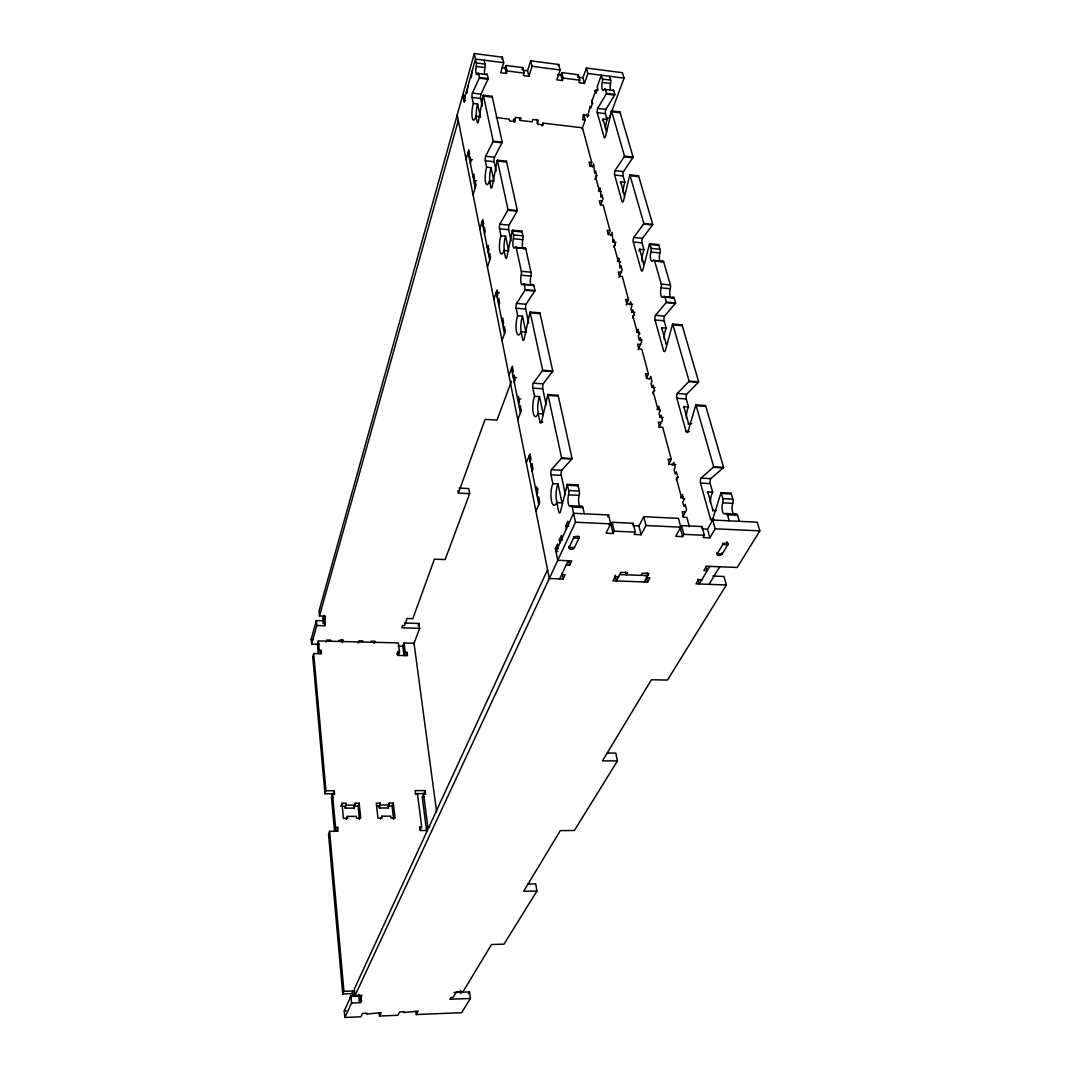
<?xml version="1.0" encoding="UTF-8"?>
<svg xmlns="http://www.w3.org/2000/svg" width="1071" height="1071" viewBox="0 0 1071 1071"><rect width="100%" height="100%" fill="white"/><g stroke="black" fill="none" stroke-linecap="round" stroke-linejoin="round"><path stroke-width="1.5" d="M496.181 171.119L494.173 161.734A3.213 0.817 -83.9 0 1 494.507 157.25L501.991 142.804A3.267 0.83 -83.7 0 0 502.232 142.162L492.111 96.31L483.316 95.239A3.213 0.776 -83.6 0 0 483.115 96.042L478.376 121.706A3.159 0.763 -83.8 0 1 477.238 122.255L475.966 116.15A10.482 2.49 -83.8 0 1 472.271 118.011A10.482 2.49 -83.8 0 1 473.315 103.445L472.057 97.474A3.133 0.736 -83.7 0 1 472.378 93.11L479.259 78.17A3.186 0.75 -83.5 0 0 479.487 77.527L478.63 73.551A3.173 0.75 -83.5 0 0 477.76 73.484A6.359 1.499 -83.4 0 1 476.046 73.337A6.359 1.499 -83.4 0 1 476.247 66.429A3.159 0.736 -83.5 0 0 476.354 62.988L474.306 53.55L502.393 57.178L503.678 62.694L500.679 72.748L506.355 73.471L507.105 70.967L505.82 65.465L522.715 67.62L524.054 73.123L523.277 75.613L528.9 76.322L532.033 66.335L530.681 60.833L558.674 64.461L560.12 69.936L556.826 79.843L562.369 80.553L563.199 78.089L561.753 72.614L578.313 74.729L579.813 80.191L578.969 82.654L584.471 83.351L587.912 73.497L586.386 68.035L622.452 72.708L624.085 78.143L609.252 118.051L606.132 117.676M511.108 240.868L508.725 229.716A3.293 0.884 -84.3 0 1 509.073 225.097L517.079 211.215A3.347 0.91 -84.1 0 0 517.347 210.585L506.436 161.199L497.332 160.181A3.293 0.843 -83.9 0 0 497.131 160.998L492.071 187.01A3.24 0.83 -84.1 0 1 490.866 187.385L489.501 180.825A10.737 2.704 -84.1 0 1 485.538 182.177A10.737 2.704 -84.1 0 1 486.636 167.17L485.297 160.757A3.213 0.803 -84 0 1 485.632 156.259L492.981 141.774A3.267 0.817 -83.8 0 0 493.222 141.131L483.316 95.239M522.755 247.829A6.787 1.901 -84.3 0 1 522.809 239.636A3.387 0.937 -84.3 0 0 522.916 235.834L521.872 231.108L512.447 230.185A3.387 0.924 -84.3 0 0 512.219 230.988L506.837 257.308A3.333 0.897 -84.6 0 1 505.539 257.509L504.053 250.44A11.045 2.945 -84.5 0 1 499.822 251.203A11.045 2.945 -84.5 0 1 500.974 235.727L499.528 228.819A3.293 0.87 -84.4 0 1 499.876 224.187L507.748 210.264A3.36 0.897 -84.1 0 0 508.002 209.621L497.332 160.181M546.197 404.892L542.756 388.813A3.508 1.058 -85.6 0 1 543.158 383.873L552.462 371.61A3.574 1.098 -85.3 0 0 552.77 371.021L539.918 312.852L530.118 312.022A3.508 1.017 -84.9 0 0 529.877 312.839L524.067 339.453A3.441 0.991 -85.2 0 1 522.661 339.427L521.055 331.729A11.393 3.24 -85.1 0 1 516.476 331.742A11.393 3.24 -85.1 0 1 517.708 315.731L516.142 308.22A3.4 0.951 -84.9 0 1 516.517 303.428L525.004 290.268A3.467 0.977 -84.7 0 0 525.285 289.652L524.201 284.632A3.454 0.977 -84.7 0 0 523.13 284.069A6.908 1.941 -84.6 0 1 521.001 282.958A6.908 1.941 -84.6 0 1 521.216 275.193A3.441 0.964 -84.6 0 0 521.323 271.311L516.235 247.722A3.4 0.937 -84.4 0 0 515.191 247.254A6.801 1.861 -84.4 0 1 513.143 246.33A6.801 1.861 -84.4 0 1 513.357 238.713A3.387 0.924 -84.4 0 0 513.464 234.91L512.447 230.185M623.135 192.927A10.482 3.481 -82.6 0 1 624.915 182.298L623.121 175.979A3.133 1.031 -82.5 0 1 623.496 171.601L632.8 157.718A3.186 1.058 -82.2 0 0 633.108 157.102L619.922 111.919L611.528 110.889A3.146 0.991 -82 0 0 611.287 111.679L605.517 136.619A3.093 0.964 -82.3 0 1 604.084 137.115L597.27 112.669A3.066 0.937 -82.2 0 1 597.631 108.412L606.226 94.047A3.119 0.964 -81.9 0 0 606.507 93.418L605.383 89.495A3.106 0.951 -82 0 0 604.285 89.402A6.212 1.901 -81.9 0 1 602.116 89.201A6.212 1.901 -81.9 0 1 602.304 82.44A3.093 0.937 -81.9 0 0 602.397 79.08L601.286 75.224L597.203 86.657L597.712 88.478L595.971 93.338L595.155 90.419M565.381 494.561L561.284 475.39A3.641 1.165 -86.5 0 1 561.699 470.276L571.767 459.098A3.695 1.205 -86.2 0 0 572.088 458.535L558.125 395.279L547.937 394.57A3.615 1.111 -85.7 0 0 547.683 395.373L541.444 422.228A3.561 1.084 -86 0 1 539.931 421.947L538.178 413.593A11.781 3.534 -85.8 0 1 533.251 412.79A11.781 3.534 -85.8 0 1 534.549 396.243L532.849 388.104A3.521 1.044 -85.6 0 1 533.238 383.164L542.395 370.874A3.574 1.071 -85.4 0 0 542.689 370.271L530.118 312.022M642.145 261.498A10.764 3.775 -83.2 0 1 643.992 249.663L642.065 242.876A3.213 1.111 -83 0 1 642.466 238.364L652.413 225.03A3.267 1.151 -82.7 0 0 652.734 224.415L638.57 175.845L629.895 174.881A3.226 1.071 -82.4 0 0 629.641 175.671L623.483 200.92A3.173 1.044 -82.8 0 1 621.956 201.268L614.647 175.042A3.133 1.017 -82.6 0 1 615.022 170.664L624.206 156.741A3.2 1.044 -82.3 0 0 624.513 156.125L611.528 110.889M584.297 513.799L582.919 507.574A3.775 1.258 -86.9 0 0 581.58 506.382A7.537 2.503 -86.8 0 1 578.916 504.013A7.537 2.503 -86.8 0 1 579.157 495.364A3.748 1.245 -86.7 0 0 579.277 491.054L577.925 484.949L567.322 484.387A3.762 1.218 -86.7 0 0 567.054 485.19L560.32 512.206A3.695 1.191 -87 0 1 558.687 511.63L556.786 502.54A12.209 3.869 -86.8 0 1 551.445 500.786A12.209 3.869 -86.8 0 1 552.837 483.664L550.989 474.814A3.641 1.138 -86.5 0 1 551.404 469.7L561.284 458.482A3.708 1.178 -86.3 0 0 561.619 457.919L547.937 394.57M659.776 260.655A6.627 2.383 -83 0 1 659.883 252.943A3.293 1.178 -83 0 0 659.977 249.235L658.625 244.59L649.655 243.706A3.307 1.165 -83 0 0 649.374 244.496L642.814 270.053A3.253 1.138 -83.4 0 1 641.168 270.213L633.309 242.006A3.226 1.098 -83.1 0 1 633.711 237.494L643.537 224.12A3.28 1.125 -82.8 0 0 643.858 223.518L629.895 174.881M686.337 418.226A11.446 4.512 -85 0 1 688.519 406.913L686.257 398.948A3.414 1.339 -84.7 0 1 686.712 394.141L698.279 382.387A3.481 1.379 -84.4 0 0 698.653 381.812L682.026 324.821L672.708 324.044A3.414 1.285 -83.8 0 0 672.414 324.821L665.345 350.645A3.36 1.245 -84.2 0 1 663.565 350.592L655.037 319.988A3.32 1.205 -83.8 0 1 655.465 315.329L666.068 302.691A3.374 1.245 -83.5 0 0 666.416 302.089L664.997 297.176A3.374 1.232 -83.5 0 0 663.645 296.6A6.734 2.45 -83.4 0 1 660.941 295.449A6.734 2.45 -83.4 0 1 661.142 287.885A3.347 1.218 -83.4 0 0 661.249 284.11L654.595 260.949A3.32 1.178 -83.2 0 0 653.283 260.454A6.64 2.356 -83.1 0 1 650.686 259.49A6.64 2.356 -83.1 0 1 650.887 252.073A3.307 1.165 -83.1 0 0 650.994 248.365L649.655 243.706M319.439 644.287L311.607 644.099L311.179 639.213L316.36 620.591L323.75 620.805M474.306 53.55L319.024 611.046L319.479 615.986L325.45 616.16L323.388 623.402L325.356 623.456L324.888 618.543L322.92 618.489L323.388 623.402M311.607 644.099L316.815 625.518L316.36 620.591M319.479 615.986L458.308 120.474M322.92 618.489L323.817 615.316M397.943 652.333L398.345 655.439L399.51 652.212L398.318 642.895L318.382 640.94L317.444 644.233L318.301 653.658L319.252 650.378L321.206 650.418L321.501 653.712L313.683 653.538L312.745 656.818L324.941 793.785L333.188 793.772L334.246 790.733L325.972 790.746L324.941 793.785M324.607 619.533L324.888 618.543M316.815 625.518L324.7 625.732L325.356 623.456M320.242 653.698L321.206 650.418M466.046 159.459L468.817 149.953L469.607 153.822L468.897 156.205M710.341 502.607A11.861 4.927 -86.2 0 1 712.684 492.258L710.234 483.623A3.534 1.459 -85.9 0 1 710.729 478.657L723.206 467.933A3.601 1.499 -85.6 0 0 723.608 467.384L705.575 405.548L695.922 404.878A3.521 1.392 -84.8 0 0 695.601 405.668L687.997 431.707A3.467 1.366 -85.2 0 1 686.083 431.399L676.859 398.292A3.427 1.312 -84.8 0 1 677.314 393.472L688.72 381.678A3.481 1.352 -84.4 0 0 689.095 381.102L672.708 324.044M326.146 642.239L326.802 640.03L330.671 640.137L330.35 641.234M470.33 163.341L471.039 160.958L470.249 157.049L469.553 159.445L472.405 159.753M501.844 59.079L502.393 57.178M506.355 73.471L505.07 67.955L505.82 65.465M472.967 176.447L473.677 174.064L474.48 178.04L473.757 180.423L476.649 180.731M474.426 183.743L475.149 181.36L475.952 185.363L473.074 194.842M338.731 641.435L339.065 640.338L342.934 640.431L342.265 642.627M522.086 69.642L522.715 67.62M528.9 76.322L527.548 70.82L530.681 60.833M479.835 228.873L482.807 219.435L483.65 223.598L482.901 225.981M514.214 121.545L515.499 117.422L520.988 118.078L520.238 120.434L532.073 121.826L532.836 119.483L538.285 120.126L537.133 123.647M739.338 521.336L737.571 515.258A3.668 1.58 -86.4 0 0 735.884 514.08A7.323 3.133 -86.3 0 1 732.537 511.751A7.323 3.133 -86.3 0 1 732.751 503.33A3.641 1.553 -86.2 0 0 732.872 499.14L731.132 493.182L721.118 492.647A3.655 1.526 -86.1 0 0 720.77 493.423L712.576 519.622A3.601 1.486 -86.5 0 1 710.501 519.033L700.488 483.088A3.548 1.432 -86 0 1 700.97 478.108L713.299 467.358A3.601 1.486 -85.6 0 0 713.701 466.809L695.922 404.878M483.597 229.462L484.346 227.092L485.19 231.309L484.44 233.665M358.276 643.015L358.986 640.833L362.815 640.927L362.467 642.011M487.278 247.829L488.041 245.46L488.912 249.757L488.135 252.113M488.858 255.715L489.634 253.345L490.505 257.669L487.425 267.067M558.259 65.706L558.674 64.461M542.02 125.909L542.943 123.125L582.463 127.797L591.754 162.457L590.215 166.607M370.753 642.212L371.115 641.127L374.944 641.221L374.207 643.403M562.369 80.553L560.936 75.077L561.753 72.614M493.838 299.358L497.011 290.013L497.908 294.512L497.118 296.854M497.868 300.616L498.671 298.274L499.581 302.812L498.778 305.155M577.791 76.269L578.313 74.729M334.487 830.4L335.558 827.428L337.66 827.414L336.575 830.386L334.487 830.4L331.475 797.48L332.519 794.441L334.594 794.441L334.246 790.733M584.471 83.351L582.959 77.888L586.386 68.035M501.844 320.416L502.66 318.074L503.584 322.706L502.768 325.035M503.544 328.904L504.361 326.575L505.298 331.247L502.018 340.524M583.066 116.485L583.24 114.53M337.66 827.414L338.008 831.23L329.6 831.31L328.543 834.269L342.76 993.928L351.663 993.593L352.868 990.983L343.925 991.318L342.76 993.928M582.075 128.855L585.221 120.046L583.749 114.597M598.113 89.951A2.57 2.048 -23.2 0 0 596.721 90.111L596.346 90.285A1.687 1.339 -23.2 0 0 595.516 91.196L591.835 101.517A2.196 1.74 -22.6 0 0 592.879 103.485M340.899 806.302L341.984 803.29L346.12 803.277L345.21 808.15L354.153 808.11L355.077 803.25L359.2 803.237L360.74 818.217L356.589 818.244L356.402 816.356L347.406 816.41L346.308 819.395M396.832 654.314L397.609 652.159L399.51 652.212M403.995 643.028L402.816 646.268L404.021 655.559L405.199 652.333L403.995 643.028L414.049 643.269L436.62 811.912M459.138 488.068L468.79 488.577L469.647 493.664L458.361 493.088L485.109 419.337L496.998 420.1L511.416 381.303M345.21 808.15L346.12 803.277M508.939 375.372L512.326 366.162L513.304 371.008L512.447 373.324M405.909 655.599L407.1 652.373L405.199 652.333M418.092 625.772L418.948 623.456L404.503 623.054M413.687 644.26L419.618 628.302L418.948 623.456M469.647 493.664L445.161 559.571L434.411 559.156L412.83 618.677L407.047 618.503L404.49 625.638L402.576 625.584L401.786 627.82L419.618 628.302M354.153 808.11L355.077 803.25M592.504 167.009L593.655 163.943L594.659 173.248L595.53 170.945L596.56 174.787L594.833 179.379M514.254 382.293L515.111 379.977L514.12 375.078L513.263 377.394L516.45 377.621M359.428 819.529L358.075 806.235L359.2 803.237M598.635 191.307L600.041 187.706L601.085 197.198L601.969 194.882L603.027 198.831L600.657 204.949M518.565 403.794L519.435 401.491L518.431 396.484L517.561 398.787L520.774 399.001M519.395 407.971L520.278 405.681L521.296 410.729L517.775 419.845M379.214 806.142L380.406 803.156L376.323 803.17L377.956 818.11L382.066 818.083L381.865 816.209L390.754 816.156L390.969 818.03L395.065 818.003L393.325 803.103L389.255 803.116L388.251 807.962L379.415 808.003L379.214 806.142L376.497 806.155M608.355 234.683L610.001 230.56L603.174 205.096L600.389 204.802L599.332 200.839L602.116 201.134M379.415 808.003L380.406 803.156M610.818 235.406L612.036 232.353L613.134 242.193L615.959 242.474M613.134 242.193L614.071 239.891L615.182 244.027L613.87 247.187M380.66 819.181L381.865 816.209M526.303 462.819L529.971 453.809L531.029 459.098L530.105 461.36M388.251 807.962L389.255 803.116M531.002 465.791L531.926 463.529L532.997 468.87L532.073 471.12M393.633 819.302L392.093 806.088L393.325 803.103M617.418 261.538L617.954 260.253L614.219 246.33A2.262 1.419 22.1 0 1 615.37 244.978M617.659 261.003L618.918 257.964L620.055 267.991L621.006 265.715L622.144 269.959L618.971 277.55M536.772 494.561L537.722 492.325L536.625 486.863L535.674 489.099L538.178 489.233M537.682 499.126L538.633 496.89L539.744 502.406L535.928 511.282M626.187 305.048L628.516 299.612L622.318 276.519L619.426 276.251L618.288 271.98L621.167 272.248M629.373 304.753L630.685 301.741L631.877 306.145L630.886 308.421L631.877 312.116L634.795 312.371M631.877 312.116L632.867 309.84L634.059 314.298L632.506 317.846M420.354 829.69L421.679 826.758L417.556 794.267L415.535 794.267L415.079 790.612L425.107 790.599L423.795 793.598L415.454 793.611M423.581 794.254L427.784 826.718L426.432 829.637L422.269 797.239L423.581 794.254L425.589 794.254L425.107 790.599M636.696 332.398L638.088 329.279L639.307 333.831L638.289 336.093L639.307 339.882L642.265 340.123M639.307 339.882L640.324 337.619L641.556 342.211L638.169 349.695M566.131 565.14L569.611 565.274L571.713 560.869L557.75 560.307L555.354 548.58L557.415 544.108L558.004 547.04M559.905 542.917L559.303 539.985L561.378 535.46L561.994 538.392M566.385 528.846L565.769 525.901L567.898 521.269L568.527 524.228M349.829 998.011L351.034 995.414L353.269 995.334L352.868 990.983M454.131 992.509L469.513 991.933L470.41 998.48L461.601 1012.697L416.284 1014.545L418.172 1011.158L403.727 1012.564L404.195 1011.72L399.764 1011.894L397.943 1015.281L379.495 1016.044L381.236 1012.644L366.643 1014.063L367.072 1013.206L362.574 1013.394L360.927 1016.794L344.849 1017.45L344.26 1010.85L350.953 996.338L359.508 996.017M547.549 569.745L354.394 988.868L355.023 995.602L361.944 995.347L359.267 1000.997L361.556 1000.903L361.168 996.9M344.849 1017.45L351.569 1003.032L350.953 996.338M355.023 995.602L575.502 522.22L572.222 507.038A3.775 1.232 -86.9 0 0 570.897 505.847A7.551 2.463 -86.8 0 1 568.286 503.477A7.551 2.463 -86.8 0 1 568.527 494.815A3.748 1.218 -86.7 0 0 568.647 490.491L567.322 484.387M646.536 377.956L648.41 373.953L641.77 349.066L638.785 348.825L637.566 344.219L640.538 344.46M573.735 537.696L569.129 547.468A2.798 1.633 -12.1 0 0 570.977 549.276A2.798 1.633 -12.1 0 0 574.417 547.696L579.05 537.923A2.129 1.245 -12.3 0 0 578.983 537.093L578.407 536.651A3.293 1.928 -12.3 0 0 575.261 536.598L574.779 536.785A2.155 1.272 -12.3 0 0 573.721 537.696L573.494 536.571M482.298 106.243L480.638 98.505A3.133 0.75 -83.6 0 1 480.959 94.154L487.974 79.267A3.186 0.763 -83.4 0 0 488.202 78.611L487.318 74.649A3.173 0.763 -83.4 0 0 486.502 74.448M649.361 379.415L650.766 376.443L652.038 381.209L650.981 383.445L652.052 387.434L655.077 387.648M559.611 578.875L568.232 560.735M652.052 387.434L653.109 385.199L654.408 389.991L652.708 393.485M361.556 1000.903L360.713 1002.67L351.569 1003.032M457.21 114.945L549.289 578.487L563.051 578.996L565.1 574.699L561.659 574.565M657.032 409.644L658.745 406.163L660.071 411.077L658.973 413.299L660.084 417.395L663.136 417.596M607.726 516.744L608.582 514.977L573.561 513.277L555.956 551.498L557.696 551.565M660.084 417.395L661.168 415.173L662.494 420.127L658.852 427.476M608.582 514.977L610.644 523.866L606.052 533.157L613.094 533.478L614.259 531.176L612.197 522.313L633.189 523.304L635.317 532.126L634.139 534.429L641.114 534.737L645.947 525.526L643.751 516.691L678.465 518.377L680.781 527.16L675.721 536.317L682.602 536.625L683.86 534.349L681.544 525.593L702.014 526.557L704.41 535.286L703.098 537.548L709.899 537.856L715.187 528.779L712.737 520.037L757.224 522.206L759.821 530.881L737.169 567.483L706.418 566.251L703.888 570.535L707.181 570.656L706.017 566.372M613.094 533.478L611.046 524.629L612.197 522.313M632.452 524.75L633.189 523.304M668.585 464.546L671.289 459.325L662.708 427.302L659.629 427.101L658.304 422.135L661.383 422.335M641.114 534.737L638.959 525.941L643.751 516.691M672.32 465.189L673.833 462.27L675.225 467.451L674.074 469.634L675.239 473.971L676.39 471.789L677.782 477.01L676.176 479.995M680.661 497.988L682.522 494.601L683.954 499.929L682.776 502.098L683.967 506.556L685.145 504.401L686.591 509.783L682.655 516.945M641.047 575.368L642.198 573.239L648.919 573.494L644.273 581.981M618.569 576.693L615.196 576.573L612.973 580.83L647.607 582.102L649.923 577.871L646.589 577.751M682.602 536.625L680.286 527.869L681.544 525.593M701.532 527.414L702.014 526.557M709.899 537.856L707.503 529.154L712.737 520.037M709.778 566.385L699.296 583.99L698.024 579.197M727.463 543.292A3.24 1.807 -15.6 0 0 724.491 543.225L723.996 543.412A2.129 1.191 -15.6 0 0 722.885 544.282L717.249 553.747A2.758 1.526 -15.4 0 0 718.775 555.488A2.758 1.526 -15.4 0 0 722.256 553.961L727.932 544.51A2.088 1.165 -15.6 0 0 727.972 543.707L727.477 543.278M709.082 584.351L719.685 566.787M605.476 129.029A10.228 3.2 -82.2 0 1 607.15 119.55L605.476 113.673A3.066 0.951 -82.1 0 1 605.838 109.416L614.553 95.091A3.106 0.964 -81.8 0 0 614.834 94.462L613.696 90.553L604.285 89.402M468.388 993.754L469.513 991.933M527.441 884.017L535.701 883.87L536.906 891.032L504.026 944.153L491.522 944.515L463.087 991.599L456.407 991.853L453.087 997.436L450.864 997.516L449.833 999.256L470.41 998.48M607.485 753.06L615.785 753.114L617.445 760.919L574.377 830.494L560.307 830.627L523.665 891.286L536.906 891.032M712.831 576.064L723.969 576.479L726.339 584.98L667.487 680.058L651.409 679.764L602.438 760.852L617.445 760.919M528.686 323.054L525.687 309.024A3.4 0.977 -84.9 0 1 526.062 304.244L534.71 291.111A3.454 1.004 -84.6 0 0 534.991 290.495L533.88 285.502A3.454 0.991 -84.6 0 0 532.782 284.926L523.13 284.069M664.181 339.212A11.098 4.137 -84 0 1 666.202 328.114L664.127 320.764A3.32 1.218 -83.8 0 1 664.542 316.106L675.279 303.495A3.374 1.258 -83.4 0 0 675.627 302.906L674.195 297.992A3.36 1.245 -83.4 0 0 672.816 297.417L663.645 296.6M344.26 1010.85L346.268 1010.77M421.679 826.758L419.645 826.772L420.113 830.547L427.396 830.48M427.784 826.718L429.806 826.705M346.308 805.151L355.264 805.111M380.62 805.004L389.469 804.977M342.278 806.302L345.036 806.289M353.966 806.249L358.075 806.235M388.037 806.115L392.093 806.088M331.475 797.48L333.536 797.467M422.269 797.239L424.263 797.239M398.091 646.161L404.651 646.308M311.179 639.213L312.919 639.267M341.087 639.963L343.095 640.003M726.339 584.98L695.976 583.869L698.453 579.692L701.733 579.813M619.694 574.565L647.754 575.622L647.045 572.744M555.354 548.58L558.339 548.7M559.303 539.985L562.302 540.119M573.601 537.977L578.916 538.204M722.778 544.563L727.811 544.778L726.995 541.899M575.502 522.22L610.644 523.866M645.947 525.526L680.781 527.16M715.187 528.779L759.821 530.881M608.85 524.522L611.046 524.629M633.309 525.674L638.959 525.941M679.429 527.829L680.286 527.869M702 528.887L707.503 529.154M565.769 525.901L568.795 526.048M614.259 531.176L635.317 532.126M683.86 534.349L704.41 535.286M710.501 519.033L713.808 519.194M556.786 502.54L561.994 502.808L558.004 483.945L552.837 483.664M712.576 511.041A11.875 4.9 -86.3 0 0 712.965 510.412L716.258 510.572M570.897 505.847L581.58 506.382M721.118 492.647L722.818 498.604A3.655 1.526 -86.2 0 1 722.711 502.821A7.336 3.093 -86.3 0 0 722.483 511.242A7.336 3.093 -86.3 0 0 725.79 513.571L735.884 514.08M685.386 511.938L682.187 511.777L683.633 517.186L686.832 517.347L689.363 526.771M572.222 507.038L582.919 507.574M725.79 513.571A3.682 1.553 -86.5 0 1 727.463 514.763L737.571 515.258M568.527 494.815L579.157 495.364M722.711 502.821L732.751 503.33M707.436 492.7A11.875 4.9 -86.3 0 1 707.797 491.991L712.684 492.258M567.054 485.19L577.644 485.752A3.748 1.245 -86.6 0 1 577.925 484.949M720.77 493.423L730.783 493.959A3.641 1.553 -86.1 0 1 731.132 493.182M568.647 490.491L579.277 491.054M722.818 498.604L732.872 499.14M550.989 474.814L561.284 475.39M700.488 483.088L710.234 483.623M551.404 469.7L561.699 470.276M700.97 478.108L710.729 478.657M561.619 457.919L572.088 458.535M675.788 464.653L669.536 464.279L668.157 459.138L671.289 459.325M713.701 466.809L723.608 467.384M561.284 458.482L571.767 459.098M713.299 467.358L723.206 467.933M539.931 421.947L542.796 422.135M686.083 431.399L689.269 431.6M538.178 413.593L543.198 413.928L539.53 396.591L534.549 396.243M688.198 424.196A11.46 4.485 -85 0 0 688.573 423.554L691.732 423.755M532.849 388.104L542.756 388.813M676.859 398.292L686.257 398.948M547.683 395.373L557.857 396.083A3.615 1.138 -85.6 0 1 558.125 395.279M695.601 405.668L705.254 406.337A3.521 1.419 -84.7 0 1 705.575 405.548M683.459 407.301A11.46 4.485 -85 0 1 683.807 406.578L688.519 406.913M533.238 383.164L543.158 383.873M677.314 393.472L686.712 394.141M542.689 370.271L552.77 371.021M689.095 381.102L698.653 381.812M542.395 370.874L552.462 371.61M649.682 378.692L646.67 378.465L645.398 373.725L648.41 373.953M688.72 381.678L698.279 382.387M521.055 331.729L525.888 332.117L522.501 316.132L517.708 315.731M529.877 312.839L539.677 313.656A3.494 1.031 -84.8 0 1 539.918 312.852M672.414 324.821L681.732 325.611A3.414 1.299 -83.7 0 1 682.026 324.821M661.343 328.476A11.098 4.11 -84 0 1 661.65 327.739L666.202 328.114M516.517 303.428L526.062 304.244M655.465 315.329L664.542 316.106M516.142 308.22L525.687 309.024M655.037 319.988L664.127 320.764M499.273 292.624L496.208 292.356L504.481 333.576M632.613 304.271L626.776 303.762L625.611 299.358L628.516 299.612M524.201 284.632L533.88 285.502M664.997 297.176L674.195 297.992M525.285 289.652L534.991 290.495M666.416 302.089L675.627 302.906M525.004 290.268L534.71 291.111M666.068 302.691L675.279 303.495M521.216 275.193L530.841 276.064A6.895 1.981 -84.6 0 0 531.256 285.368M661.142 287.885L670.285 288.715A6.721 2.49 -83.3 0 0 670.433 297.162M521.323 271.311L530.948 272.195A3.427 0.977 -84.5 0 1 530.841 276.064M661.249 284.11L670.392 284.94A3.347 1.232 -83.3 0 1 670.285 288.715M515.191 247.254L524.683 248.164A3.4 0.951 -84.4 0 1 525.741 248.633L530.948 272.195M653.283 260.454L662.32 261.324A3.32 1.205 -83.1 0 1 663.645 261.806L670.392 284.94M516.235 247.722L525.741 248.633M654.595 260.949L663.645 261.806M504.053 250.44L508.698 250.882L505.592 236.169L500.974 235.727M639.026 250.788A10.764 3.748 -83.2 0 1 639.601 249.235L643.992 249.663M513.357 238.713L522.809 239.636M650.887 252.073L659.883 252.943M499.528 228.819L508.725 229.716M633.309 242.006L642.065 242.876M512.219 230.988L521.644 231.925A3.387 0.937 -84.2 0 1 521.872 231.108M649.374 244.496L658.344 245.379A3.307 1.178 -82.9 0 1 658.625 244.59M513.464 234.91L522.916 235.834M650.994 248.365L659.977 249.235M610.001 230.56L607.177 230.278L608.274 234.375L611.099 234.656M499.876 224.187L509.073 225.097M633.711 237.494L642.466 238.364M508.002 209.621L517.347 210.585M643.858 223.518L652.734 224.415M507.748 210.264L517.079 211.215M643.537 224.12L652.413 225.03M489.501 180.825L493.985 181.307L491.094 167.652L486.636 167.17M620.39 182.565A10.482 3.454 -82.7 0 1 620.671 181.829L624.915 182.298M497.131 160.998L506.222 162.002A3.293 0.857 -83.8 0 1 506.436 161.199M629.641 175.671L638.316 176.621A3.213 1.084 -82.3 0 1 638.57 175.845M485.297 160.757L494.173 161.734M614.647 175.042L623.121 175.979M591.754 162.457L589.023 162.149L590.041 165.951L592.772 166.259M485.632 156.259L494.507 157.25M615.022 170.664L623.496 171.601M493.222 141.131L502.232 142.162M624.513 156.125L633.108 157.102M492.981 141.774L501.991 142.804M624.206 156.741L632.8 157.718M536.089 119.417L536.946 119.524M496.288 117.596L509.274 119.135L509.689 120.969L515.191 121.625L514.508 118.694M475.966 116.15L480.303 116.659A10.469 2.517 -83.7 0 1 480.089 117.382M465.309 100.674L463.904 100.5L475.511 59.079L503.678 62.694M588.916 115.601L584.204 115.025L582.53 119.724L585.221 120.046M473.315 103.445L477.612 103.954L480.303 116.659M602.531 120.621A10.228 3.186 -82.3 0 1 603.027 119.055L607.15 119.55M472.378 93.11L480.959 94.154M597.631 108.412L605.838 109.416M483.115 96.042L491.91 97.113A3.213 0.79 -83.5 0 1 492.111 96.31M611.287 111.679L619.681 112.696A3.133 1.004 -81.9 0 1 619.922 111.919M464.171 95.145L462.766 94.984L464.279 102.347L465.256 95.64M472.057 97.474L480.638 98.505M597.27 112.669L605.476 113.673M477.76 73.484L487.318 74.649M479.487 77.527L488.202 78.611M606.507 93.418L614.834 94.462M479.259 78.17L487.974 79.267M606.226 94.047L614.553 95.091M476.354 62.988L484.989 64.086A3.159 0.75 -83.4 0 1 484.895 67.527A6.346 1.526 -83.3 0 0 484.694 74.421M602.397 79.08L610.657 80.124A3.093 0.951 -81.8 0 1 610.564 83.498A6.212 1.928 -81.8 0 0 610.457 90.486M501.897 67.553L505.07 67.955M523.344 70.284L527.548 70.82M557.469 74.635L560.936 75.077M577.818 77.232L582.959 77.888M476.247 66.429L484.895 67.527M602.304 82.44L610.564 83.498M507.105 70.967L524.054 73.123M563.199 78.089L579.813 80.191M532.033 66.335L560.12 69.936M587.912 73.497L624.085 78.143M609.533 76.282L610.657 80.124M727.463 514.763L729.204 520.841M727.316 542.328L727.932 544.51M595.235 90.178L595.53 91.209M722.577 543.198L722.885 544.282M603.027 119.055L606.547 131.586A10.228 3.186 -82.3 0 1 606.28 132.282M620.671 181.829L624.447 195.27A10.482 3.454 -82.7 0 1 624.152 195.953M639.601 249.235L643.658 263.68A10.764 3.748 -83.2 0 1 643.35 264.363M661.65 327.739L666.055 343.416A11.098 4.11 -84 0 1 665.72 344.086M683.807 406.578L688.573 423.554M707.797 491.991L712.965 510.412M721.948 552.877L722.256 553.961L717.302 553.747L716.954 552.663M591.58 100.446L592.383 103.352L590.683 108.117L590.175 106.297L587.43 117.181L586.64 114.276M542.943 123.125L543.399 124.946L537.963 124.303L536.892 119.925M646.215 576.359L647.607 582.102M519.596 117.69L520.238 120.434M625.772 571.927L626.455 574.819L627.593 572.677L620.819 572.423L616.347 580.951L615.035 575.194M513.397 119.39L514.026 122.134M484.132 60.177L484.989 64.086M578.688 536.263L579.05 537.923M574.176 546.585L574.417 547.696L569.129 547.468L568.902 546.357M472.191 70.887L471.186 77.741L470.798 75.894M568.688 560.883L569.611 565.274M467.893 86.229L466.902 93.003L466.514 91.155M561.86 573.172L563.051 578.996M468.147 152.336L475.256 187.746M482.084 221.804L489.755 260.039M511.496 368.478L520.439 413.031M529.074 456.072L538.82 504.642M457.946 490.545L458.361 493.088M460.53 990.474L460.972 993.781M407.1 652.373L407.515 655.626L398.024 655.412L397.609 652.159M415.896 1011.278L416.284 1014.545M379.161 1012.764L379.495 1016.044M347.406 816.41L347.593 818.298L343.416 818.324L341.984 803.29M324.393 622.452L324.7 625.732M358.638 994.303L359.267 1000.997M318.382 640.94L319.252 650.378M332.519 794.441L335.558 827.428M313.683 653.538L325.972 790.746M329.6 831.31L343.925 991.318M601.407 191.669A2.196 1.339 21.3 0 1 599.131 190.009L595.677 177.09A2.182 1.312 21.2 0 1 597.163 175.858M620.711 262.047A2.289 1.446 22.3 0 1 617.954 260.253M660.218 410.367A2.463 1.673 25.1 0 1 657.648 408.386L653.31 392.227A2.45 1.647 24.7 0 1 654.903 390.58M684.878 498.845A2.584 1.807 27.2 0 1 681.317 496.77L676.604 479.179A2.557 1.781 26.7 0 1 678.452 477.358M639.949 333.442A2.37 1.553 23.5 0 1 637.071 331.541L633.068 316.561A2.356 1.526 23.3 0 1 634.621 315.075M612.585 90.446A3.106 0.964 -81.9 0 1 613.696 90.553M662.32 261.324A6.627 2.383 -83 0 1 661.758 261.86M660.459 261.819A6.627 2.383 -83 0 1 660.298 261.645M672.816 297.417A6.721 2.49 -83.3 0 1 671.852 298.099M524.683 248.164A6.787 1.901 -84.3 0 1 523.933 248.927M532.782 284.926A6.895 1.981 -84.6 0 1 532.327 285.475M561.994 502.808A12.196 3.896 -86.8 0 1 561.686 503.464M557.563 503.932A12.196 3.896 -86.8 0 1 558.004 483.945M543.198 413.928A11.768 3.561 -85.8 0 1 542.903 414.597M538.378 413.834A11.768 3.561 -85.8 0 1 539.53 396.591M525.888 332.117A11.379 3.267 -85.1 0 1 525.62 332.813M521.43 332.786A11.379 3.267 -85.1 0 1 522.501 316.132M504.294 250.922A11.031 2.972 -84.5 0 1 505.592 236.169M489.996 182.632A10.737 2.731 -84 0 1 491.094 167.652M476.367 117.208A10.469 2.517 -83.7 0 1 477.612 103.954"/></g></svg>
